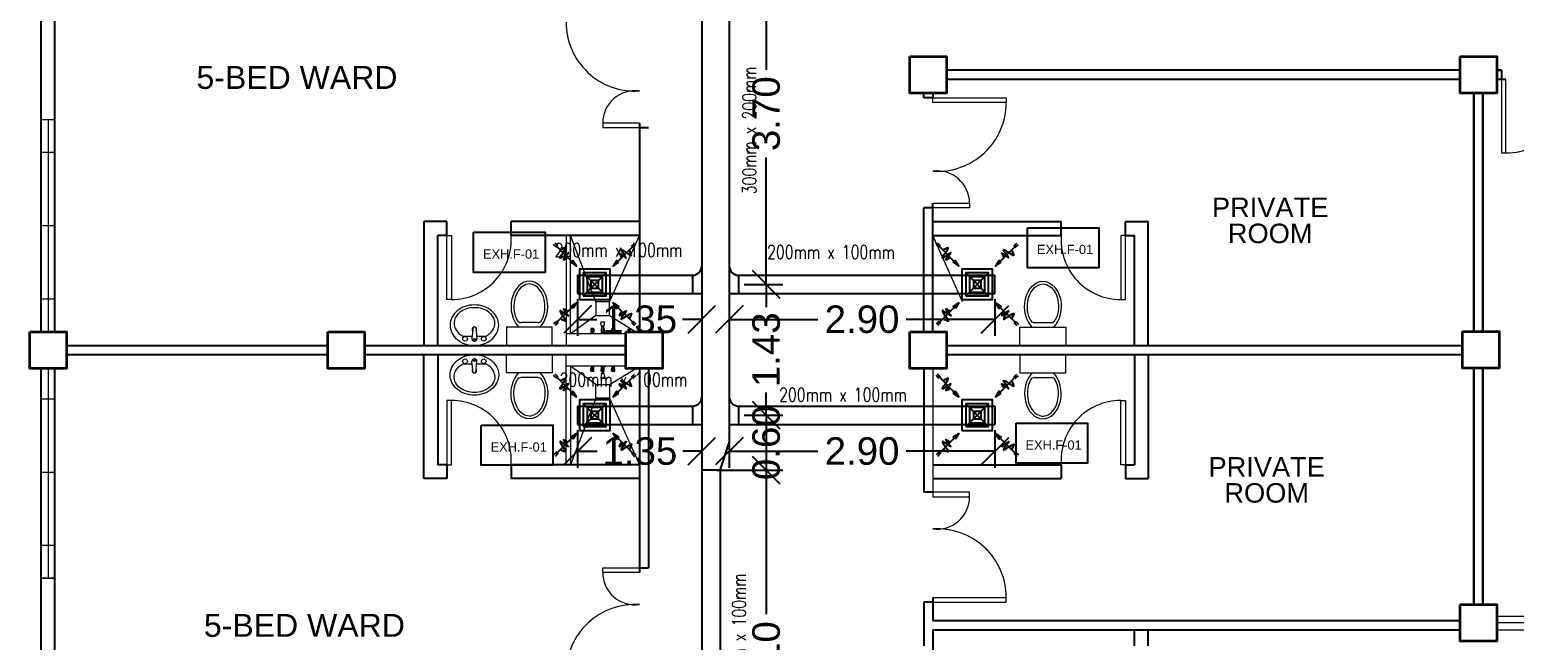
# Model space of a CAD drawing. Header units: millimetres. Extents: x 116 to 538, y 77 to 149.
# Drawn here: x 249.95 to 266.15, y 102.14 to 108.8 of the extents above; entities that cross this region are included whole.
import ezdxf

# ---------------------------------------------------------------- set-up
doc = ezdxf.new("R2010")
doc.units = ezdxf.units.MM
doc.header["$MEASUREMENT"] = 0
for name, color, linetype in [('AIR', 7, 'Continuous'), ('AIR-00', 8, 'Continuous'), ('AIR-03', 30, 'Continuous'), ('dimen', 7, 'Continuous'), ('ducting label', 7, 'Continuous'), ('exhaust', 7, 'Continuous'), ('label', 7, 'Continuous'), ('Legends', 7, 'Continuous')]:
    doc.layers.add(name, color=color, linetype=linetype)
doc.styles.add('Arch-Dim', font='simplex.shx', dxfattribs={"width": 0.75})
doc.styles.get("Standard").update_dxf_attribs({"font": 'arial.ttf'})
doc.styles.add('SWISSLT175', font='swissl.ttf', dxfattribs={"height": 0.175})
doc.dimstyles.new('Copy of dimension', dxfattribs={"dimtxt": 0.3, "dimasz": 0.3, "dimexe": 0.18, "dimexo": 0.0625, "dimgap": 0.09, "dimtad": 0, "dimzin": 0, "dimdsep": 46, "dimtxsty": 'Standard', "dimblk": 'OBLIQUE', "dimcen": 0.09, "dimclrd": 256, "dimclre": 256, "dimclrt": 256, "dimadec": 0, "dimazin": 0, "dimtfac": 1, "dimtofl": 0, "dimtmove": 0, "dimatfit": 3, "dimldrblk": 'OBLIQUE', "dimfxl": 1, "dimtolj": 1, "dimtzin": 0, "dimarcsym": 0})

# ---------------------------------------------------------------- blocks, each defined once
blk = doc.blocks.new('GRILL-C-IN')
at = {"layer": 'AIR-00', "color": 7, "ltscale": 3}
for p, q in [((-0.623, 0.601), (-0.674, 0.651)), ((-0.601, 0.623), (-0.651, 0.674)), ((-0.637, 0.637), (-0.3, 0.3)), ((0.637, 0.637), (0.3, 0.3)), ((0.601, 0.623), (0.651, 0.674)), ((0.623, 0.601), (0.674, 0.651)), ((-0.637, -0.637), (-0.3, -0.3)), ((0.637, -0.637), (0.3, -0.3)), ((-0.623, -0.601), (-0.674, -0.651)), ((-0.601, -0.623), (-0.651, -0.674)), ((0.601, -0.623), (0.651, -0.674)), ((0.623, -0.601), (0.674, -0.651))]:
    blk.add_line(p, q, dxfattribs=at)
at = {"layer": 'AIR-00', "color": 7}
for p, q in [((-0.188, 0.187), (0.187, -0.188)), ((0.187, 0.187), (-0.188, -0.188))]:
    blk.add_line(p, q, dxfattribs=at)
at = {"layer": 'AIR-00', "color": 7, "ltscale": 3}
for points in [[(-0.362, 0.393), (-0.393, 0.362), (-0.3, 0.3)], [(0.393, 0.362), (0.362, 0.393), (0.3, 0.3)], [(-0.362, -0.393), (-0.393, -0.362), (-0.3, -0.3)], [(0.393, -0.362), (0.362, -0.393), (0.3, -0.3)]]:
    blk.add_lwpolyline(points, close=True, dxfattribs=at)
at = {"layer": 'AIR-00', "color": 7}
for points in [[(-0.188, -0.188), (0.187, -0.188), (0.187, 0.187), (-0.188, 0.187)], [(-0.125, -0.125), (0.125, -0.125), (0.125, 0.125), (-0.125, 0.125)], [(-0.062, -0.062), (0.062, -0.062), (0.062, 0.062), (-0.062, 0.062)]]:
    blk.add_lwpolyline(points, close=True, dxfattribs=at)
at = {"layer": 'AIR-00', "color": 7, "ltscale": 3}
for points in [[(-0.441, 0.441), (-0.512, 0.404), (-0.432, 0.514), (-0.568, 0.43), (-0.477, 0.6), (-0.561, 0.561)], [(0.441, 0.441), (0.404, 0.512), (0.514, 0.432), (0.43, 0.568), (0.6, 0.477), (0.561, 0.561)], [(-0.441, -0.441), (-0.512, -0.404), (-0.432, -0.514), (-0.568, -0.43), (-0.477, -0.6), (-0.561, -0.561)], [(0.441, -0.441), (0.404, -0.512), (0.514, -0.432), (0.43, -0.568), (0.6, -0.477), (0.561, -0.561)]]:
    blk.add_spline(points, degree=3, dxfattribs=at)
for points in [[(-0.3, 0.3), (-0.362, 0.393), (-0.393, 0.362)], [(0.3, 0.3), (0.393, 0.362), (0.362, 0.393)], [(-0.3, -0.3), (-0.362, -0.393), (-0.393, -0.362)], [(0.3, -0.3), (0.393, -0.362), (0.362, -0.393)]]:
    blk.add_solid(points, dxfattribs=at)
at = {"layer": 'AIR-03', "color": 7}
blk.add_lwpolyline([(-0.25, -0.25), (0.25, -0.25), (0.25, 0.25), (-0.25, 0.25)], close=True, dxfattribs=at)
blk = doc.blocks.new('_Oblique')
at = {"color": 0, "linetype": 'ByBlock', "lineweight": -2}
blk.add_line((-0.5, -0.5), (0.5, 0.5), dxfattribs=at)
blk = doc.blocks.new('*D62')
at = {"layer": 'Defpoints', "color": 0, "transparency": 16777216}
for p in [(257.43, 109.747), (257.68, 106.026), (257.983, 106.026)]:
    blk.add_point(p, dxfattribs=at)
at = {"layer": 'dimen', "lineweight": -2, "transparency": 16777216}
for p, q in [((257.492, 109.747), (258.163, 109.747)), ((257.983, 109.747), (257.983, 108.366)), ((257.983, 106.026), (257.983, 107.408)), ((257.742, 106.026), (258.163, 106.026))]:
    blk.add_line(p, q, dxfattribs=at)
at = {"layer": 'dimen', "lineweight": -2, "transparency": 16777216, "xscale": 0.3, "yscale": 0.3, "zscale": 0.3}
for p, rotation in [((257.983, 109.747), 90), ((257.983, 106.026), 270)]:
    blk.add_blockref('_Oblique', p, dxfattribs=dict(at, rotation=rotation))
at = {"layer": 'dimen', "transparency": 16777216, "insert": (257.983, 107.887), "char_height": 0.3, "attachment_point": 5, "rotation": 90}
blk.add_mtext('\\A1;3.70', dxfattribs=at)
blk = doc.blocks.new('*D63')
at = {"layer": 'Defpoints', "color": 0, "transparency": 16777216}
for p in [(257.68, 106.026), (257.68, 104.6), (257.983, 104.6)]:
    blk.add_point(p, dxfattribs=at)
at = {"layer": 'dimen', "lineweight": -2, "transparency": 16777216}
for p, q in [((257.742, 106.026), (258.163, 106.026)), ((257.983, 106.026), (257.983, 105.779)), ((257.983, 104.6), (257.983, 104.848)), ((257.742, 104.6), (258.163, 104.6))]:
    blk.add_line(p, q, dxfattribs=at)
at = {"layer": 'dimen', "lineweight": -2, "transparency": 16777216, "xscale": 0.3, "yscale": 0.3, "zscale": 0.3}
for p, rotation in [((257.983, 106.026), 90), ((257.983, 104.6), 270)]:
    blk.add_blockref('_Oblique', p, dxfattribs=dict(at, rotation=rotation))
at = {"layer": 'dimen', "transparency": 16777216, "insert": (257.983, 105.313), "char_height": 0.3, "attachment_point": 5, "rotation": 90}
blk.add_mtext('\\A1;1.43', dxfattribs=at)
blk = doc.blocks.new('*D64')
at = {"layer": 'Defpoints', "color": 0, "transparency": 16777216}
for p in [(255.926, 105.926), (257.28, 105.926), (255.926, 105.644)]:
    blk.add_point(p, dxfattribs=at)
at = {"layer": 'dimen', "lineweight": -2, "transparency": 16777216}
for p, q in [((255.926, 105.864), (255.926, 105.464)), ((257.28, 105.864), (257.28, 105.464)), ((255.926, 105.644), (256.136, 105.644)), ((257.28, 105.644), (257.07, 105.644))]:
    blk.add_line(p, q, dxfattribs=at)
at = {"layer": 'dimen', "lineweight": -2, "transparency": 16777216, "xscale": 0.3, "yscale": 0.3, "zscale": 0.3, "rotation": 180}
blk.add_blockref('_Oblique', (255.926, 105.644), dxfattribs=at)
at = {"layer": 'dimen', "lineweight": -2, "transparency": 16777216, "xscale": 0.3, "yscale": 0.3, "zscale": 0.3}
blk.add_blockref('_Oblique', (257.28, 105.644), dxfattribs=at)
at = {"layer": 'dimen', "transparency": 16777216, "insert": (256.603, 105.644), "char_height": 0.3, "attachment_point": 5}
blk.add_mtext('\\A1;1.35', dxfattribs=at)
blk = doc.blocks.new('*D65')
at = {"layer": 'Defpoints', "color": 0, "transparency": 16777216}
for p in [(255.926, 104.5), (257.28, 104.5), (255.926, 104.207)]:
    blk.add_point(p, dxfattribs=at)
at = {"layer": 'dimen', "lineweight": -2, "transparency": 16777216}
for p, q in [((255.926, 104.437), (255.926, 104.027)), ((257.28, 104.437), (257.28, 104.027)), ((255.926, 104.207), (256.138, 104.207)), ((257.28, 104.207), (257.072, 104.207))]:
    blk.add_line(p, q, dxfattribs=at)
at = {"layer": 'dimen', "lineweight": -2, "transparency": 16777216, "xscale": 0.3, "yscale": 0.3, "zscale": 0.3, "rotation": 180}
blk.add_blockref('_Oblique', (255.926, 104.207), dxfattribs=at)
at = {"layer": 'dimen', "lineweight": -2, "transparency": 16777216, "xscale": 0.3, "yscale": 0.3, "zscale": 0.3}
blk.add_blockref('_Oblique', (257.28, 104.207), dxfattribs=at)
at = {"layer": 'dimen', "transparency": 16777216, "insert": (256.605, 104.207), "char_height": 0.3, "attachment_point": 5}
blk.add_mtext('\\A1;1.35', dxfattribs=at)
blk = doc.blocks.new('*D66')
at = {"layer": 'Defpoints', "color": 0, "transparency": 16777216}
for p in [(257.58, 105.926), (260.477, 105.926), (260.477, 105.644)]:
    blk.add_point(p, dxfattribs=at)
at = {"layer": 'dimen', "lineweight": -2, "transparency": 16777216}
for p, q in [((257.58, 105.864), (257.58, 105.464)), ((260.477, 105.864), (260.477, 105.464)), ((257.58, 105.644), (258.547, 105.644)), ((260.477, 105.644), (259.51, 105.644))]:
    blk.add_line(p, q, dxfattribs=at)
at = {"layer": 'dimen', "lineweight": -2, "transparency": 16777216, "xscale": 0.3, "yscale": 0.3, "zscale": 0.3, "rotation": 180}
blk.add_blockref('_Oblique', (257.58, 105.644), dxfattribs=at)
at = {"layer": 'dimen', "lineweight": -2, "transparency": 16777216, "xscale": 0.3, "yscale": 0.3, "zscale": 0.3}
blk.add_blockref('_Oblique', (260.477, 105.644), dxfattribs=at)
at = {"layer": 'dimen', "transparency": 16777216, "insert": (259.028, 105.644), "char_height": 0.3, "attachment_point": 5}
blk.add_mtext('\\A1;2.90', dxfattribs=at)
blk = doc.blocks.new('*D67')
at = {"layer": 'Defpoints', "color": 0, "transparency": 16777216}
for p in [(257.58, 104.5), (260.477, 104.5), (260.477, 104.207)]:
    blk.add_point(p, dxfattribs=at)
at = {"layer": 'dimen', "lineweight": -2, "transparency": 16777216}
for p, q in [((257.58, 104.437), (257.58, 104.027)), ((260.477, 104.437), (260.477, 104.027)), ((257.58, 104.207), (258.547, 104.207)), ((260.477, 104.207), (259.51, 104.207))]:
    blk.add_line(p, q, dxfattribs=at)
at = {"layer": 'dimen', "lineweight": -2, "transparency": 16777216, "xscale": 0.3, "yscale": 0.3, "zscale": 0.3, "rotation": 180}
blk.add_blockref('_Oblique', (257.58, 104.207), dxfattribs=at)
at = {"layer": 'dimen', "lineweight": -2, "transparency": 16777216, "xscale": 0.3, "yscale": 0.3, "zscale": 0.3}
blk.add_blockref('_Oblique', (260.477, 104.207), dxfattribs=at)
at = {"layer": 'dimen', "transparency": 16777216, "insert": (259.028, 104.207), "char_height": 0.3, "attachment_point": 5}
blk.add_mtext('\\A1;2.90', dxfattribs=at)
blk = doc.blocks.new('*D68')
at = {"layer": 'Defpoints', "color": 0, "transparency": 16777216}
for p in [(257.68, 104.6), (257.38, 104), (257.983, 104)]:
    blk.add_point(p, dxfattribs=at)
at = {"layer": 'dimen', "lineweight": -2, "transparency": 16777216}
for p, q in [((257.742, 104.6), (258.163, 104.6)), ((257.983, 104.6), (257.983, 104)), ((257.442, 104), (258.163, 104))]:
    blk.add_line(p, q, dxfattribs=at)
at = {"layer": 'dimen', "lineweight": -2, "transparency": 16777216, "xscale": 0.3, "yscale": 0.3, "zscale": 0.3}
for p, rotation in [((257.983, 104.6), 90), ((257.983, 104), 270)]:
    blk.add_blockref('_Oblique', p, dxfattribs=dict(at, rotation=rotation))
at = {"layer": 'dimen', "transparency": 16777216, "insert": (257.983, 104.3), "char_height": 0.3, "attachment_point": 5, "rotation": 90}
blk.add_mtext('\\A1;0.60', dxfattribs=at)
blk = doc.blocks.new('*D69')
at = {"layer": 'Defpoints', "color": 0, "transparency": 16777216}
for p in [(257.38, 104), (257.38, 99.893), (257.983, 99.893)]:
    blk.add_point(p, dxfattribs=at)
at = {"layer": 'dimen', "lineweight": -2, "transparency": 16777216}
for p, q in [((257.442, 104), (258.163, 104)), ((257.983, 104), (257.983, 102.432)), ((257.983, 99.893), (257.983, 101.461)), ((257.442, 99.893), (258.163, 99.893))]:
    blk.add_line(p, q, dxfattribs=at)
at = {"layer": 'dimen', "lineweight": -2, "transparency": 16777216, "xscale": 0.3, "yscale": 0.3, "zscale": 0.3}
for p, rotation in [((257.983, 104), 90), ((257.983, 99.893), 270)]:
    blk.add_blockref('_Oblique', p, dxfattribs=dict(at, rotation=rotation))
at = {"layer": 'dimen', "transparency": 16777216, "insert": (257.983, 101.946), "char_height": 0.3, "attachment_point": 5, "rotation": 90}
blk.add_mtext('\\A1;4.10', dxfattribs=at)

msp = doc.modelspace()

# ---------------------------------------------------------------- linework, layer by layer
at = {"color": 8, "lineweight": 25}
for p, q in [((250.075, 105.51), (250.075, 111.11)), ((250.225, 105.51), (250.225, 111.11)), ((265.55, 108.36), (259.95, 108.36)), ((265.55, 108.26), (259.95, 108.26)), ((266, 108.36), (265.95, 108.36)), ((265.95, 108.36), (266, 108.36)), ((266.05, 108.26), (265.95, 108.26)), ((266, 108.36), (266, 108.26)), ((259.7, 108.06), (259.7, 108.11)), ((259.8, 108.11), (259.8, 108.06)), ((265.7, 105.512), (265.7, 108.11)), ((265.7, 108.11), (265.7, 105.512)), ((265.8, 105.512), (265.8, 108.11)), ((265.8, 108.11), (265.8, 105.512)), ((259.8, 108.06), (259.7, 108.06)), ((256.6, 107.785), (256.6, 105.51)), ((256.6, 107.735), (256.7, 107.735)), ((259.7, 105.51), (259.7, 106.86)), ((259.8, 106.86), (259.7, 106.86)), ((259.7, 105.51), (259.7, 106.86)), ((259.8, 105.51), (259.8, 106.91)), ((254.25, 106.71), (254.25, 105.36)), ((255.2, 106.56), (255.2, 106.71)), ((250.35, 105.36), (253.2, 105.36)), ((253.6, 105.36), (256.45, 105.36)), ((259.95, 105.36), (265.575, 105.36)), ((250.35, 105.26), (253.2, 105.26)), ((253.6, 105.26), (256.45, 105.26)), ((254.25, 103.91), (254.25, 105.26)), ((259.95, 105.26), (265.575, 105.26)), ((250.075, 99.51), (250.075, 105.11)), ((250.225, 99.51), (250.225, 105.11)), ((256.6, 105.11), (256.6, 102.885)), ((256.7, 105.11), (256.7, 102.935)), ((259.7, 105.11), (259.7, 103.76)), ((265.7, 102.535), (265.7, 105.112)), ((265.7, 105.112), (265.7, 102.535)), ((265.8, 102.535), (265.8, 105.112)), ((265.8, 105.112), (265.8, 102.535)), ((259.8, 103.76), (259.7, 103.76)), ((256.6, 102.935), (256.7, 102.935)), ((259.7, 102.56), (259.7, 102.31)), ((259.8, 102.56), (259.7, 102.56)), ((259.8, 102.61), (259.8, 102.36)), ((259.7, 102.31), (259.7, 102.085)), ((259.8, 102.36), (265.55, 102.36)), ((259.8, 102.26), (259.8, 102.035)), ((259.8, 102.26), (265.55, 102.26))]:
    msp.add_line(p, q, dxfattribs=at)
at = {"color": 8, "lineweight": 9}
for p, q in [((250.075, 107.823), (250.225, 107.823)), ((250.075, 105.51), (250.075, 107.823)), ((250.15, 107.823), (250.15, 105.51)), ((250.075, 106.666), (250.075, 107.466)), ((250.075, 107.466), (250.225, 107.466)), ((250.225, 107.466), (250.225, 105.866)), ((250.075, 106.666), (250.225, 106.666)), ((250.225, 105.866), (250.075, 105.866)), ((250.075, 105.51), (250.225, 105.51)), ((254.786, 105.558), (254.773, 105.436)), ((254.815, 105.558), (254.828, 105.436)), ((255.15, 105.56), (255.15, 105.36)), ((255.65, 105.56), (255.15, 105.56)), ((255.491, 105.61), (255.31, 105.61)), ((255.65, 105.36), (255.65, 105.56)), ((256.45, 105.485), (255.8, 105.485)), ((256.074, 105.542), (256.07, 105.54)), ((256.07, 105.54), (256.07, 105.518)), ((256.103, 105.54), (256.07, 105.54)), ((256.07, 105.518), (256.072, 105.514)), ((256.07, 105.486), (256.073, 105.493)), ((256.07, 105.486), (256.07, 105.485)), ((256.104, 105.486), (256.07, 105.486)), ((256.104, 105.485), (256.07, 105.485)), ((256.073, 105.513), (256.073, 105.507)), ((256.101, 105.507), (256.073, 105.507)), ((256.073, 105.507), (256.073, 105.504)), ((256.1, 105.504), (256.073, 105.504)), ((256.1, 105.493), (256.073, 105.493)), ((256.074, 105.544), (256.074, 105.542)), ((256.1, 105.544), (256.074, 105.544)), ((256.1, 105.542), (256.074, 105.542)), ((256.074, 105.532), (256.074, 105.519)), ((256.074, 105.518), (256.081, 105.518)), ((256.075, 105.493), (256.075, 105.504)), ((256.081, 105.532), (256.081, 105.52)), ((256.093, 105.532), (256.093, 105.52)), ((256.1, 105.518), (256.093, 105.518)), ((256.098, 105.493), (256.098, 105.504)), ((256.1, 105.544), (256.1, 105.542)), ((256.1, 105.542), (256.103, 105.54)), ((256.1, 105.532), (256.1, 105.519)), ((256.101, 105.507), (256.1, 105.504)), ((256.104, 105.486), (256.1, 105.493)), ((256.103, 105.518), (256.101, 105.514)), ((256.101, 105.513), (256.101, 105.507)), ((256.103, 105.54), (256.103, 105.518)), ((256.104, 105.486), (256.104, 105.485)), ((256.171, 105.485), (256.183, 105.491)), ((256.229, 105.485), (256.171, 105.485)), ((256.188, 105.571), (256.18, 105.612)), ((256.181, 105.617), (256.22, 105.617)), ((256.183, 105.501), (256.218, 105.501)), ((256.183, 105.491), (256.183, 105.501)), ((256.183, 105.491), (256.218, 105.491)), ((256.218, 105.491), (256.183, 105.491)), ((256.187, 105.542), (256.184, 105.54)), ((256.193, 105.54), (256.184, 105.54)), ((256.184, 105.54), (256.184, 105.518)), ((256.184, 105.518), (256.186, 105.514)), ((256.186, 105.513), (256.186, 105.507)), ((256.193, 105.507), (256.186, 105.507)), ((256.186, 105.507), (256.187, 105.504)), ((256.193, 105.544), (256.187, 105.544)), ((256.187, 105.544), (256.187, 105.542)), ((256.193, 105.542), (256.187, 105.542)), ((256.187, 105.532), (256.187, 105.519)), ((256.187, 105.518), (256.193, 105.518)), ((256.193, 105.504), (256.187, 105.504)), ((256.213, 105.571), (256.188, 105.571)), ((256.188, 105.571), (256.188, 105.563)), ((256.213, 105.571), (256.188, 105.571)), ((256.188, 105.563), (256.213, 105.563)), ((256.189, 105.501), (256.189, 105.504)), ((256.193, 105.501), (256.193, 105.563)), ((256.208, 105.501), (256.193, 105.501)), ((256.208, 105.563), (256.208, 105.501)), ((256.213, 105.544), (256.208, 105.544)), ((256.213, 105.542), (256.208, 105.542)), ((256.217, 105.54), (256.208, 105.54)), ((256.214, 105.518), (256.208, 105.518)), ((256.214, 105.507), (256.208, 105.507)), ((256.214, 105.504), (256.208, 105.504)), ((256.212, 105.501), (256.212, 105.504)), ((256.213, 105.571), (256.221, 105.612)), ((256.213, 105.563), (256.213, 105.571)), ((256.213, 105.544), (256.213, 105.542)), ((256.213, 105.542), (256.217, 105.54)), ((256.213, 105.532), (256.213, 105.519)), ((256.214, 105.513), (256.214, 105.507)), ((256.214, 105.507), (256.214, 105.504)), ((256.217, 105.518), (256.215, 105.514)), ((256.217, 105.54), (256.217, 105.518)), ((256.218, 105.501), (256.218, 105.491)), ((256.218, 105.491), (256.229, 105.485)), ((256.301, 105.542), (256.297, 105.54)), ((256.331, 105.54), (256.297, 105.54)), ((256.297, 105.54), (256.297, 105.518)), ((256.297, 105.518), (256.3, 105.514)), ((256.297, 105.486), (256.3, 105.493)), ((256.331, 105.486), (256.297, 105.486)), ((256.297, 105.486), (256.297, 105.485)), ((256.331, 105.485), (256.297, 105.485)), ((256.3, 105.513), (256.3, 105.507)), ((256.3, 105.507), (256.301, 105.504)), ((256.328, 105.507), (256.3, 105.507)), ((256.328, 105.493), (256.3, 105.493)), ((256.327, 105.544), (256.301, 105.544)), ((256.301, 105.544), (256.301, 105.542)), ((256.327, 105.542), (256.301, 105.542)), ((256.301, 105.532), (256.301, 105.519)), ((256.301, 105.518), (256.308, 105.518)), ((256.327, 105.504), (256.301, 105.504)), ((256.303, 105.493), (256.303, 105.504)), ((256.308, 105.532), (256.308, 105.52)), ((256.32, 105.532), (256.32, 105.52)), ((256.327, 105.518), (256.32, 105.518)), ((256.325, 105.493), (256.325, 105.504)), ((256.327, 105.544), (256.327, 105.542)), ((256.327, 105.542), (256.331, 105.54)), ((256.327, 105.532), (256.327, 105.519)), ((256.328, 105.507), (256.327, 105.504)), ((256.331, 105.518), (256.328, 105.514)), ((256.328, 105.513), (256.328, 105.507)), ((256.331, 105.486), (256.328, 105.493)), ((256.331, 105.54), (256.331, 105.518)), ((256.331, 105.486), (256.331, 105.485)), ((259.7, 105.56), (259.7, 105.51)), ((259.8, 105.61), (259.8, 105.51)), ((260.331, 105.486), (260.331, 105.485)), ((260.75, 105.36), (260.75, 105.56)), ((260.75, 105.56), (261.25, 105.56)), ((260.91, 105.61), (261.091, 105.61)), ((261.25, 105.56), (261.25, 105.36)), ((254.825, 105.462), (254.927, 105.462)), ((255.15, 105.36), (255.65, 105.36)), ((261.25, 105.36), (260.75, 105.36)), ((254.786, 105.062), (254.773, 105.184)), ((254.815, 105.062), (254.828, 105.184)), ((254.825, 105.158), (254.927, 105.158)), ((255.15, 105.06), (255.15, 105.26)), ((255.15, 105.26), (255.65, 105.26)), ((255.65, 105.26), (255.65, 105.06)), ((260.75, 105.26), (260.75, 105.06)), ((261.25, 105.26), (260.75, 105.26)), ((261.25, 105.06), (261.25, 105.26)), ((250.075, 102.823), (250.075, 105.11)), ((250.15, 105.11), (250.15, 102.823)), ((255.65, 105.06), (255.15, 105.06)), ((255.491, 105.01), (255.31, 105.01)), ((256.45, 105.135), (255.8, 105.135)), ((256.07, 105.134), (256.07, 105.135)), ((256.104, 105.135), (256.07, 105.135)), ((256.07, 105.134), (256.073, 105.128)), ((256.104, 105.134), (256.07, 105.134)), ((256.07, 105.102), (256.072, 105.106)), ((256.07, 105.08), (256.07, 105.102)), ((256.074, 105.078), (256.07, 105.08)), ((256.103, 105.08), (256.07, 105.08)), ((256.1, 105.128), (256.073, 105.128)), ((256.1, 105.116), (256.073, 105.116)), ((256.073, 105.114), (256.073, 105.116)), ((256.073, 105.108), (256.073, 105.114)), ((256.101, 105.114), (256.073, 105.114)), ((256.074, 105.102), (256.081, 105.102)), ((256.074, 105.089), (256.074, 105.101)), ((256.074, 105.076), (256.074, 105.078)), ((256.1, 105.078), (256.074, 105.078)), ((256.1, 105.076), (256.074, 105.076)), ((256.075, 105.128), (256.075, 105.116)), ((256.081, 105.089), (256.081, 105.101)), ((256.1, 105.102), (256.093, 105.102)), ((256.093, 105.089), (256.093, 105.101)), ((256.098, 105.128), (256.098, 105.116)), ((256.104, 105.134), (256.1, 105.128)), ((256.101, 105.114), (256.1, 105.116)), ((256.1, 105.089), (256.1, 105.101)), ((256.1, 105.078), (256.103, 105.08)), ((256.1, 105.076), (256.1, 105.078)), ((256.101, 105.108), (256.101, 105.114)), ((256.103, 105.102), (256.101, 105.106)), ((256.103, 105.08), (256.103, 105.102)), ((256.104, 105.134), (256.104, 105.135)), ((256.171, 105.135), (256.183, 105.129)), ((256.229, 105.135), (256.171, 105.135)), ((256.188, 105.05), (256.18, 105.008)), ((256.181, 105.003), (256.22, 105.003)), ((256.183, 105.129), (256.218, 105.129)), ((256.218, 105.129), (256.183, 105.129)), ((256.183, 105.129), (256.183, 105.12)), ((256.183, 105.12), (256.218, 105.12)), ((256.184, 105.102), (256.186, 105.106)), ((256.184, 105.08), (256.184, 105.102)), ((256.193, 105.08), (256.184, 105.08)), ((256.187, 105.078), (256.184, 105.08)), ((256.186, 105.114), (256.187, 105.116)), ((256.193, 105.114), (256.186, 105.114)), ((256.186, 105.108), (256.186, 105.114)), ((256.193, 105.116), (256.187, 105.116)), ((256.187, 105.102), (256.193, 105.102)), ((256.187, 105.089), (256.187, 105.101)), ((256.193, 105.078), (256.187, 105.078)), ((256.187, 105.076), (256.187, 105.078)), ((256.193, 105.076), (256.187, 105.076)), ((256.188, 105.05), (256.188, 105.057)), ((256.188, 105.057), (256.213, 105.057)), ((256.213, 105.05), (256.188, 105.05)), ((256.213, 105.05), (256.188, 105.05)), ((256.189, 105.12), (256.189, 105.116)), ((256.193, 105.12), (256.193, 105.057)), ((256.208, 105.12), (256.193, 105.12)), ((256.208, 105.057), (256.208, 105.12)), ((256.214, 105.116), (256.208, 105.116)), ((256.214, 105.114), (256.208, 105.114)), ((256.214, 105.102), (256.208, 105.102)), ((256.217, 105.08), (256.208, 105.08)), ((256.213, 105.078), (256.208, 105.078)), ((256.213, 105.076), (256.208, 105.076)), ((256.212, 105.12), (256.212, 105.116)), ((256.213, 105.089), (256.213, 105.101)), ((256.213, 105.078), (256.217, 105.08)), ((256.213, 105.076), (256.213, 105.078)), ((256.213, 105.057), (256.213, 105.05)), ((256.213, 105.05), (256.221, 105.008)), ((256.214, 105.114), (256.214, 105.116)), ((256.214, 105.108), (256.214, 105.114)), ((256.217, 105.102), (256.215, 105.106)), ((256.217, 105.08), (256.217, 105.102)), ((256.218, 105.129), (256.229, 105.135)), ((256.218, 105.12), (256.218, 105.129)), ((256.331, 105.135), (256.297, 105.135)), ((256.297, 105.134), (256.297, 105.135)), ((256.331, 105.134), (256.297, 105.134)), ((256.297, 105.134), (256.3, 105.128)), ((256.297, 105.102), (256.3, 105.106)), ((256.297, 105.08), (256.297, 105.102)), ((256.331, 105.08), (256.297, 105.08)), ((256.301, 105.078), (256.297, 105.08)), ((256.328, 105.128), (256.3, 105.128)), ((256.3, 105.114), (256.301, 105.116)), ((256.328, 105.114), (256.3, 105.114)), ((256.3, 105.108), (256.3, 105.114)), ((256.327, 105.116), (256.301, 105.116)), ((256.301, 105.102), (256.308, 105.102)), ((256.301, 105.089), (256.301, 105.101)), ((256.327, 105.078), (256.301, 105.078)), ((256.301, 105.076), (256.301, 105.078)), ((256.327, 105.076), (256.301, 105.076)), ((256.303, 105.128), (256.303, 105.116)), ((256.308, 105.089), (256.308, 105.101)), ((256.327, 105.102), (256.32, 105.102)), ((256.32, 105.089), (256.32, 105.101)), ((256.325, 105.128), (256.325, 105.116)), ((256.328, 105.114), (256.327, 105.116)), ((256.327, 105.089), (256.327, 105.101)), ((256.327, 105.078), (256.331, 105.08)), ((256.327, 105.076), (256.327, 105.078)), ((256.331, 105.134), (256.328, 105.128)), ((256.328, 105.108), (256.328, 105.114)), ((256.331, 105.102), (256.328, 105.106)), ((256.331, 105.134), (256.331, 105.135)), ((256.331, 105.08), (256.331, 105.102)), ((260.75, 105.06), (261.25, 105.06)), ((260.91, 105.01), (261.091, 105.01)), ((250.075, 103.979), (250.075, 104.779)), ((250.075, 104.779), (250.225, 104.779)), ((250.225, 104.779), (250.225, 103.179)), ((250.075, 103.979), (250.225, 103.979)), ((250.225, 103.179), (250.075, 103.179)), ((250.075, 102.823), (250.225, 102.823)), ((265.95, 102.41), (268.7, 102.41)), ((265.95, 102.41), (265.95, 102.26)), ((267.35, 102.335), (265.95, 102.335)), ((265.95, 102.26), (268.8, 102.26))]:
    msp.add_line(p, q, dxfattribs=at)
at = {"color": 8, "lineweight": 25, "ltscale": 0.3}
for p, q in [((254.5, 106.71), (254.25, 106.71)), ((254.5, 106.56), (254.5, 106.71)), ((256.6, 106.71), (255.2, 106.71)), ((259.8, 106.71), (261.2, 106.71)), ((261.2, 106.56), (261.2, 106.71)), ((261.9, 106.71), (262.15, 106.71)), ((261.9, 106.56), (261.9, 106.71)), ((262.15, 105.36), (262.15, 106.71)), ((254.5, 106.56), (254.4, 106.56)), ((254.4, 105.36), (254.4, 106.56)), ((256.6, 106.56), (255.2, 106.56)), ((259.8, 106.56), (261.2, 106.56)), ((261.9, 106.56), (262, 106.56)), ((262, 105.36), (262, 106.56)), ((254.4, 105.26), (254.4, 104.06)), ((262, 105.26), (262, 104.06)), ((262.15, 105.26), (262.15, 103.91)), ((254.5, 104.06), (254.4, 104.06)), ((254.5, 104.06), (254.5, 103.91)), ((256.6, 104.06), (255.2, 104.06)), ((255.2, 104.06), (255.2, 103.91)), ((259.8, 104.06), (261.2, 104.06)), ((261.2, 104.06), (261.2, 103.91)), ((261.9, 104.06), (262, 104.06)), ((261.9, 104.06), (261.9, 103.91)), ((254.5, 103.91), (254.25, 103.91)), ((256.6, 103.91), (255.2, 103.91)), ((259.8, 103.91), (261.2, 103.91)), ((261.9, 103.91), (262.15, 103.91))]:
    msp.add_line(p, q, dxfattribs=at)
at = {"color": 8, "lineweight": 9, "ltscale": 0.3}
for p, q in [((256.125, 105.835), (255.85, 106.56)), ((256.275, 105.835), (256.6, 106.56)), ((260.125, 105.835), (259.8, 106.56)), ((256.125, 105.685), (255.85, 105.485)), ((256.275, 105.685), (256.56, 105.51)), ((256.125, 104.935), (255.85, 105.135)), ((256.275, 104.935), (256.56, 105.11)), ((256.125, 104.785), (255.85, 104.06)), ((256.275, 104.785), (256.6, 104.06))]:
    msp.add_line(p, q, dxfattribs=at)
at = {"color": 8, "lineweight": 13}
msp.add_line((259.8, 105.11), (259.8, 103.71), dxfattribs=at)
at = {"color": 8, "linetype": 'Continuous', "lineweight": 25}
for p, q in [((262, 102.085), (262, 102.26)), ((262.15, 102.085), (262.15, 102.26))]:
    msp.add_line(p, q, dxfattribs=at)
at = {"color": 8, "lineweight": 35}
for points in [[(259.55, 108.51), (259.95, 108.51), (259.95, 108.11), (259.55, 108.11)], [(265.55, 108.51), (265.95, 108.51), (265.95, 108.11), (265.55, 108.11)], [(249.95, 105.51), (250.35, 105.51), (250.35, 105.11), (249.95, 105.11)], [(253.2, 105.51), (253.6, 105.51), (253.6, 105.11), (253.2, 105.11)], [(256.45, 105.51), (256.85, 105.51), (256.85, 105.11), (256.45, 105.11)], [(259.55, 105.51), (259.95, 105.51), (259.95, 105.11), (259.55, 105.11)], [(265.575, 105.512), (265.975, 105.512), (265.975, 105.112), (265.575, 105.112)], [(265.55, 102.535), (265.95, 102.535), (265.95, 102.135), (265.55, 102.135)]]:
    msp.add_lwpolyline(points, close=True, dxfattribs=at)
at = {"color": 8, "lineweight": 13, "ltscale": 0.03}
for points in [[(266.05, 108.26), (266, 108.26), (266, 107.46), (266.05, 107.46)], [(259.8, 108.01), (259.8, 108.06), (260.6, 108.06), (260.6, 108.01)], [(256.6, 107.735), (256.6, 107.785), (256.2, 107.785), (256.2, 107.735)], [(259.8, 106.86), (259.8, 106.91), (260.2, 106.91), (260.2, 106.86)], [(254.5, 106.56), (254.55, 106.56), (254.55, 105.86), (254.5, 105.86)], [(261.9, 106.56), (261.85, 106.56), (261.85, 105.86), (261.9, 105.86)], [(254.5, 104.06), (254.55, 104.06), (254.55, 104.76), (254.5, 104.76)], [(261.9, 104.06), (261.85, 104.06), (261.85, 104.76), (261.9, 104.76)], [(259.8, 103.76), (259.8, 103.71), (260.2, 103.71), (260.2, 103.76)], [(256.6, 102.935), (256.6, 102.885), (256.2, 102.885), (256.2, 102.935)], [(259.8, 102.61), (259.8, 102.56), (260.6, 102.56), (260.6, 102.61)]]:
    msp.add_lwpolyline(points, close=True, dxfattribs=at)
at = {"color": 8, "lineweight": 9}
for points in [[(250.075, 107.823), (250.225, 107.823), (250.225, 105.51), (250.075, 105.51)], [(250.075, 105.11), (250.225, 105.11), (250.225, 102.823), (250.075, 102.823)]]:
    msp.add_lwpolyline(points, close=True, dxfattribs=at)
at = {"color": 8, "lineweight": 9, "ltscale": 0.3}
for points in [[(255.85, 105.485), (255.85, 106.56), (255.8, 106.56), (255.8, 105.36), (255.8, 105.36)], [(255.85, 105.135), (255.85, 104.06), (255.8, 104.06), (255.8, 105.26), (255.8, 105.26)]]:
    msp.add_lwpolyline(points, dxfattribs=at)
at = {"color": 8, "lineweight": 9}
for points in [[(255.065, 105.581, 0.11576), (255.046, 105.664, 0.104047), (254.988, 105.737, 0.090875), (254.904, 105.785, 0.083344), (254.8, 105.802, 0.083344), (254.697, 105.785, 0.090875), (254.613, 105.737, 0.104047), (254.555, 105.664, 0.11576), (254.535, 105.581, 0.11576), (254.555, 105.499, 0.104047), (254.613, 105.425, 0.090875), (254.697, 105.377, 0.083344), (254.8, 105.36, 0.083344), (254.904, 105.377, 0.090875), (254.988, 105.425, 0.104047), (255.046, 105.499, 0.11576)], [(255.065, 105.039, -0.11576), (255.046, 104.957, -0.104047), (254.988, 104.883, -0.090875), (254.904, 104.835, -0.083344), (254.8, 104.818, -0.083344), (254.697, 104.835, -0.090875), (254.613, 104.883, -0.104047), (254.555, 104.957, -0.11576), (254.535, 105.039, -0.11576), (254.555, 105.122, -0.104047), (254.613, 105.195, -0.090875), (254.697, 105.243, -0.083344), (254.8, 105.26, -0.083344), (254.904, 105.243, -0.090875), (254.988, 105.195, -0.104047), (255.046, 105.122, -0.11576)]]:
    msp.add_lwpolyline(points, format="xyb", close=True, dxfattribs=at)
at = {"color": 8, "lineweight": 9, "ltscale": 0.03}
for points in [[(256.125, 105.685), (256.275, 105.685), (256.275, 105.835), (256.125, 105.835)], [(256.125, 104.935), (256.275, 104.935), (256.275, 104.785), (256.125, 104.785)]]:
    msp.add_lwpolyline(points, close=True, dxfattribs=at)
at = {"color": 8, "lineweight": 9}
for points in [[(255.023, 105.602, 0.124838), (255.007, 105.665, 0.105788), (254.958, 105.722, 0.086697), (254.888, 105.759, 0.076776), (254.8, 105.772, 0.076776), (254.713, 105.759, 0.086697), (254.643, 105.722, 0.105788), (254.594, 105.665, 0.124838), (254.578, 105.602, 0.124838), (254.594, 105.54, 0.105788), (254.643, 105.482, 0.040067), (254.674, 105.462), (254.776, 105.462, 0.040067)], [(255.023, 105.018, -0.124838), (255.007, 104.956, -0.105788), (254.958, 104.898, -0.086697), (254.888, 104.862, -0.076776), (254.8, 104.848, -0.076776), (254.713, 104.862, -0.086697), (254.643, 104.898, -0.105788), (254.594, 104.956, -0.124838), (254.578, 105.018, -0.124838), (254.594, 105.081, -0.105788), (254.643, 105.138, -0.040067), (254.674, 105.158), (254.776, 105.158, -0.040067)]]:
    msp.add_lwpolyline(points, format="xyb", dxfattribs=at)
for centre, radius in [((254.699, 105.433), 0.0255), ((254.8, 105.427), 0.0095), ((254.902, 105.433), 0.0255), ((254.699, 105.187), 0.0255), ((254.8, 105.194), 0.0095), ((254.902, 105.187), 0.0255)]:
    msp.add_circle(centre, radius, dxfattribs=at)
at = {"color": 8, "lineweight": 13, "ltscale": 0.03}
for centre, radius, start, end in [((256.552, 108.885), 0.752, 180, 273.6952), ((266.05, 108.212), 0.752, 270, 3.6952), ((256.553, 107.785), 0.353, 82.3719, 180), ((259.849, 108.01), 0.752, 266.3048, 0), ((259.847, 106.91), 0.353, 0, 97.6281), ((254.55, 106.512), 0.652, 270, 4.2422), ((261.85, 106.512), 0.652, 175.7578, 270), ((254.55, 104.108), 0.652, 355.7578, 90), ((261.85, 104.108), 0.652, 90, 184.2422), ((259.847, 103.71), 0.353, 262.3719, 0), ((259.849, 102.61), 0.752, 0, 93.6952), ((256.553, 102.885), 0.353, 180, 277.6281), ((256.552, 101.785), 0.752, 86.3048, 180)]:
    msp.add_arc(centre, radius, start, end, dxfattribs=at)
at = {"color": 8, "lineweight": 9}
for centre, radius, start, end in [((255.31, 105.66), 0.05, 208.0084, 270), ((255.491, 105.66), 0.05, 270, 331.8499), ((260.91, 105.66), 0.05, 208.1501, 270), ((261.091, 105.66), 0.05, 270, 331.9916), ((254.8, 105.535), 0.025, 126.3068, 221.2022), ((254.8, 105.464), 0.0948, 81.2026, 98.7974), ((254.8, 105.535), 0.025, 71.3793, 108.6207), ((254.8, 105.535), 0.025, 318.7978, 53.6932), ((254.819, 105.663), 0.228, 298.2037, 307.3815), ((254.848, 105.626), 0.181, 307.3815, 331.5364), ((254.892, 105.602), 0.131, 331.5364, 0), ((254.8, 105.433), 0.028, 173.7545, 6.2455), ((254.8, 105.187), 0.028, 353.7545, 186.2455), ((254.819, 104.957), 0.228, 52.6185, 61.7963), ((254.8, 105.085), 0.025, 138.7978, 233.6932), ((254.8, 105.156), 0.0948, 261.2026, 278.7974), ((254.8, 105.085), 0.025, 251.3793, 288.6207), ((254.8, 105.085), 0.025, 306.3068, 41.2022), ((254.848, 104.994), 0.181, 28.4636, 52.6185), ((254.892, 105.018), 0.131, 0, 28.4636), ((255.31, 104.96), 0.05, 90, 151.9916), ((255.491, 104.96), 0.05, 28.1501, 90), ((260.91, 104.96), 0.05, 90, 151.8499), ((261.091, 104.96), 0.05, 28.0084, 90)]:
    msp.add_arc(centre, radius, start, end, dxfattribs=at)
for centre, major_axis, ratio, start_param, end_param in [((255.4, 105.785), (0, -0.275), 0.727273, 0.612555, 5.670631), ((256.061, 105.531), (0.00896, 0.00896), 1, 5.560378, 6.271464), ((256.058, 105.526), (-0.0118, 0.0118), 1, 3.273911, 3.406137), ((256.069, 105.513), (0.00268, 0.00268), 1, 5.497675, 5.991616), ((256.07, 105.519), (0.00268, 0.00268), 1, 4.870036, 5.497675), ((256.091, 105.531), (0.00738, 0.00738), 1, 1.497691, 2.282489), ((256.084, 105.52), (-0.00268, 0.00268), 1, 0.785286, 1.412925), ((256.092, 105.525), (0.00887, 0.00887), 1, 2.983721, 3.344735), ((256.087, 105.536), (-0.00268, 0.00268), 1, -1.497915, -0.073106), ((256.087, 105.517), (-0.00268, 0.00268), 1, 1.773938, 2.938226), ((256.082, 105.531), (-0.00738, 0.00738), 1, 4.000472, 4.78527), ((256.082, 105.525), (0.00887, 0.00887), 1, 4.509022, 4.870036), ((256.089, 105.52), (-0.00268, 0.00268), 1, 3.299239, 3.926878), ((256.112, 105.531), (-0.00896, 0.00896), 1, 0.011497, 0.722582), ((256.104, 105.519), (0.00268, 0.00268), 1, 2.356082, 2.983721), ((256.115, 105.526), (-0.0118, 0.0118), 1, 1.306028, 1.438253), ((256.105, 105.513), (0.00268, 0.00268), 1, 1.862141, 2.356082), ((256.183, 105.614), (0.00268, 0.00268), 1, 1.354119, 2.724181), ((256.175, 105.531), (-0.00896, 0.00896), 1, 3.989582, 4.700667), ((256.172, 105.526), (0.0118, 0.0118), 1, 4.844707, 4.976933), ((256.183, 105.513), (-0.00268, 0.00268), 1, 3.926878, 4.42082), ((256.183, 105.519), (-0.00268, 0.00268), 1, 3.299239, 3.926878), ((256.226, 105.531), (-0.00896, 0.00896), 1, 0.011497, 0.722582), ((256.217, 105.519), (-0.00268, 0.00268), 1, 0.785286, 1.412925), ((256.229, 105.526), (0.0118, 0.0118), 1, 2.876824, 3.009049), ((256.218, 105.513), (-0.00268, 0.00268), 1, 0.291344, 0.785286), ((256.288, 105.531), (0.00896, 0.00896), 1, 5.560378, 6.271464), ((256.286, 105.526), (-0.0118, 0.0118), 1, 3.273911, 3.406137), ((256.297, 105.519), (0.00268, 0.00268), 1, 4.870036, 5.497675), ((256.296, 105.513), (0.00268, 0.00268), 1, 5.497675, 5.991616), ((256.318, 105.531), (0.00738, 0.00738), 1, 1.497691, 2.282489), ((256.312, 105.52), (-0.00268, 0.00268), 1, 0.785286, 1.412925), ((256.319, 105.525), (0.00887, 0.00887), 1, 2.983721, 3.344735), ((256.314, 105.536), (-0.00268, 0.00268), 1, -1.497915, -0.073106), ((256.314, 105.517), (-0.00268, 0.00268), 1, 1.773938, 2.938226), ((256.31, 105.531), (-0.00738, 0.00738), 1, 4.000472, 4.78527), ((256.309, 105.525), (0.00887, 0.00887), 1, 4.509022, 4.870036), ((256.316, 105.52), (-0.00268, 0.00268), 1, 3.299239, 3.926878), ((256.34, 105.531), (-0.00896, 0.00896), 1, 0.011497, 0.722582), ((256.331, 105.519), (0.00268, 0.00268), 1, 2.356082, 2.983721), ((256.342, 105.526), (0.0118, 0.0118), 1, 2.876824, 3.009049), ((256.332, 105.513), (0.00268, 0.00268), 1, 1.862141, 2.356082), ((256.218, 105.006), (-0.00268, 0.00268), 1, 2.92514, 4.295202), ((261, 104.835), (0, 0.275), 0.727273, 0.612555, 5.670631)]:
    msp.add_ellipse(centre, major_axis=major_axis, ratio=ratio, start_param=start_param, end_param=end_param, dxfattribs=at)
at = {"color": 8, "lineweight": 9, "extrusion": (0, 0, -1)}
for centre, major_axis in [((261, 105.785), (0, -0.275)), ((255.4, 104.835), (0, 0.275))]:
    msp.add_ellipse(centre, major_axis=major_axis, ratio=0.727273, start_param=0.612555, end_param=5.670631, dxfattribs=at)
at = {"color": 8, "lineweight": 9, "extrusion": (-4.99074e-41, 2.88216e-41, -1)}
msp.add_ellipse((256.218, 105.614), major_axis=(0.00268, 0.00268), ratio=1, start_param=-0.216453, end_param=1.153609, dxfattribs=at)
at = {"color": 8, "lineweight": 9, "extrusion": (-4.99074e-41, -2.88216e-41, -1)}
for centre, major_axis, start_param, end_param in [((256.061, 105.089), (-0.00896, 0.00896), 2.418785, 3.129871), ((256.069, 105.108), (-0.00268, 0.00268), 2.356082, 2.850023), ((256.058, 105.095), (-0.0118, 0.0118), 1.703115, 1.83534), ((256.07, 105.101), (-0.00268, 0.00268), 1.728443, 2.356082), ((256.092, 105.096), (-0.00887, 0.00887), -0.157871, 0.203142), ((256.084, 105.101), (-0.00268, -0.00268), 0.785286, 1.412925), ((256.091, 105.089), (-0.00738, -0.00738), 6.21008, 6.994878), ((256.087, 105.084), (-0.00268, 0.00268), 3.214474, 4.639283), ((256.087, 105.103), (-0.00268, 0.00268), 0.203142, 1.36743), ((256.082, 105.096), (-0.00887, -0.00887), 2.938226, 3.299239), ((256.082, 105.089), (-0.00738, -0.00738), 4.000472, 4.78527), ((256.089, 105.101), (-0.00268, -0.00268), 3.299239, 3.926878), ((256.104, 105.101), (-0.00268, -0.00268), 0.785286, 1.412925), ((256.112, 105.089), (-0.00896, 0.00896), -1.559299, -0.848214), ((256.105, 105.108), (-0.00268, 0.00268), -1.279452, -0.785511), ((256.115, 105.095), (-0.0118, 0.0118), -0.264769, -0.132543), ((256.183, 105.006), (-0.00268, -0.00268), 6.066508, 7.43657), ((256.175, 105.089), (-0.00896, 0.00896), 2.418785, 3.129871), ((256.172, 105.095), (-0.0118, -0.0118), 3.273911, 3.406137), ((256.183, 105.108), (-0.00268, -0.00268), 3.926878, 4.42082), ((256.183, 105.101), (-0.00268, -0.00268), 3.299239, 3.926878), ((256.217, 105.101), (-0.00268, 0.00268), -0.785511, -0.157871), ((256.226, 105.089), (-0.00896, -0.00896), 0.011497, 0.722582), ((256.218, 105.108), (-0.00268, 0.00268), -1.279452, -0.785511), ((256.229, 105.095), (-0.0118, -0.0118), 1.306028, 1.438253), ((256.288, 105.089), (-0.00896, -0.00896), 3.989582, 4.700667), ((256.286, 105.095), (-0.0118, 0.0118), 1.703115, 1.83534), ((256.296, 105.108), (-0.00268, -0.00268), 3.926878, 4.42082), ((256.297, 105.101), (-0.00268, -0.00268), 3.299239, 3.926878), ((256.312, 105.101), (-0.00268, -0.00268), 0.785286, 1.412925), ((256.318, 105.089), (-0.00738, 0.00738), 4.639283, 5.424081), ((256.319, 105.096), (-0.00887, -0.00887), 1.412925, 1.773938), ((256.314, 105.103), (-0.00268, 0.00268), 0.203142, 1.36743), ((256.314, 105.084), (-0.00268, -0.00268), 4.78527, 6.21008), ((256.309, 105.096), (-0.00887, 0.00887), 1.36743, 1.728443), ((256.31, 105.089), (-0.00738, -0.00738), 4.000472, 4.78527), ((256.316, 105.101), (-0.00268, -0.00268), 3.299239, 3.926878), ((256.331, 105.101), (-0.00268, 0.00268), -0.785511, -0.157871), ((256.34, 105.089), (-0.00896, 0.00896), -1.559299, -0.848214), ((256.332, 105.108), (-0.00268, -0.00268), 0.291344, 0.785286), ((256.342, 105.095), (-0.0118, 0.0118), -0.264769, -0.132543)]:
    msp.add_ellipse(centre, major_axis=major_axis, ratio=1, start_param=start_param, end_param=end_param, dxfattribs=at)
at = {"color": 8, "lineweight": 9}
for points in [[(255.535, 105.637), (255.544, 105.653), (255.551, 105.671), (255.578, 105.762), (255.573, 105.849), (255.515, 105.981), (255.465, 106.022), (255.367, 106.036), (255.315, 106.01), (255.241, 105.899), (255.223, 105.815), (255.239, 105.701), (255.25, 105.666), (255.266, 105.637)], [(260.866, 105.637), (260.857, 105.653), (260.849, 105.671), (260.823, 105.762), (260.828, 105.849), (260.885, 105.981), (260.936, 106.022), (261.034, 106.036), (261.086, 106.01), (261.16, 105.899), (261.178, 105.815), (261.162, 105.701), (261.151, 105.666), (261.135, 105.637)], [(255.535, 104.984), (255.544, 104.967), (255.551, 104.949), (255.578, 104.858), (255.573, 104.771), (255.515, 104.639), (255.465, 104.598), (255.367, 104.584), (255.315, 104.61), (255.241, 104.722), (255.223, 104.805), (255.239, 104.919), (255.25, 104.954), (255.266, 104.984)], [(260.866, 104.984), (260.857, 104.967), (260.849, 104.949), (260.823, 104.858), (260.828, 104.771), (260.885, 104.639), (260.936, 104.598), (261.034, 104.584), (261.086, 104.61), (261.16, 104.722), (261.178, 104.805), (261.162, 104.919), (261.151, 104.954), (261.135, 104.984)]]:
    msp.add_open_spline(points, degree=3, knots=[0.937253, 0.937253, 0.937253, 0.937253, 1.185372, 1.185372, 2.113864, 2.113864, 3.042356, 3.042356, 3.970847, 3.970847, 4.899339, 4.899339, 5.346062, 5.346062, 5.346062, 5.346062], dxfattribs=at)
at = {"layer": 'exhaust'}
for p, q in [((257.28, 139.082), (257.28, 99.893)), ((257.58, 109.747), (257.58, 104.3)), ((255.926, 106.126), (257.18, 106.126)), ((255.926, 106.126), (255.926, 105.926)), ((257.18, 106.126), (257.18, 105.926)), ((257.68, 106.126), (260.477, 106.126)), ((257.68, 106.126), (257.68, 105.926)), ((260.477, 105.926), (260.477, 106.126)), ((255.926, 105.926), (257.28, 105.926)), ((257.58, 105.926), (260.477, 105.926)), ((255.926, 104.7), (257.18, 104.7)), ((255.926, 104.7), (255.926, 104.5)), ((257.18, 104.7), (257.18, 104.5)), ((257.68, 104.7), (260.477, 104.7)), ((257.68, 104.7), (257.68, 104.5)), ((260.477, 104.7), (260.477, 104.5)), ((255.926, 104.5), (257.28, 104.5)), ((257.58, 104.5), (260.477, 104.5)), ((257.48, 104), (257.58, 104.3)), ((257.48, 104), (257.28, 104)), ((257.48, 104), (257.48, 99.893))]:
    msp.add_line(p, q, dxfattribs=at)
for centre, start, end in [((257.18, 106.226), 270, 0), ((257.68, 106.226), 180, 270), ((257.18, 104.8), 270, 0), ((257.68, 104.8), 180, 270)]:
    msp.add_arc(centre, 0.1, start, end, dxfattribs=at)
at = {"layer": 'Legends'}
for points in [[(260.833, 106.644), (261.612, 106.644), (261.612, 106.207), (260.833, 106.207)], [(254.792, 106.594), (255.571, 106.594), (255.571, 106.157), (254.792, 106.157)], [(260.708, 104.512), (261.487, 104.512), (261.487, 104.075), (260.708, 104.075)], [(254.875, 104.49), (255.654, 104.49), (255.654, 104.054), (254.875, 104.054)]]:
    msp.add_lwpolyline(points, close=True, dxfattribs=at)

# ---------------------------------------------------------------- block references
at = {"layer": 'AIR', "xscale": 0.6658363358532475, "yscale": 0.6658363358532475, "zscale": 0.6658363358532475}
for p in [(256.113, 106.026), (260.284, 106.026), (256.113, 104.6), (260.284, 104.6)]:
    msp.add_blockref('GRILL-C-IN', p, dxfattribs=at)

# ---------------------------------------------------------------- texts
at = {"layer": 'ducting label', "color": 7, "linetype": 'Continuous', "char_height": 0.15, "attachment_point": 1, "rotation": 90, "style": 'Arch-Dim'}
for s, width, insert in [('\\A1;300mm x 200mm', 1.6211, (257.724, 107.008)), ('\\A1;200mm x 100mm', 1.5884, (257.612, 101.482))]:
    msp.add_mtext_dynamic_manual_height_columns(s, width=width, gutter_width=1.011, heights=[0], dxfattribs=dict(at, insert=insert))
at = {"layer": 'ducting label', "color": 7, "linetype": 'Continuous', "char_height": 0.15, "attachment_point": 1, "style": 'Arch-Dim'}
for width, insert in [(1.54085, (255.675, 106.476)), (1.58406, (257.992, 106.454)), (1.55413, (255.729, 105.063)), (1.60143, (258.123, 104.899))]:
    msp.add_mtext_dynamic_manual_height_columns('\\A1;200mm x 100mm', width=width, gutter_width=1.011, heights=[0], dxfattribs=dict(at, insert=insert))
at = {"layer": 'label', "color": 8, "lineweight": 9, "ltscale": 0.4, "attachment_point": 5, "line_spacing_factor": 0.8, "style": 'SWISSLT175'}
for s, insert, char_height in [('5-BED WARD', (252.865, 108.28), 0.25), ('PRIVATE ^JROOM', (263.479, 106.722), 0.2125), ('PRIVATE ^JROOM', (263.441, 103.893), 0.2125), ('5-BED WARD', (252.946, 102.307), 0.25)]:
    msp.add_mtext(s, dxfattribs=dict(at, insert=insert, char_height=char_height))
at = {"layer": 'Legends', "linetype": 'Continuous', "lineweight": 25, "char_height": 0.1, "attachment_point": 1}
for insert in [(260.935, 106.457), (254.894, 106.407), (254.977, 104.303), (260.81, 104.325)]:
    msp.add_mtext_dynamic_manual_height_columns('EXH.F-01', width=0.44811, gutter_width=1.011, heights=[0], dxfattribs=dict(at, insert=insert))

# ---------------------------------------------------------------- dimensions: what is measured, and where the dimension line sits
at = {"layer": 'dimen'}
for base, p1, p2, text, picture, middle in [((257.983, 106.026), (257.43, 109.747), (257.68, 106.026), '3.70', '*D62', (257.983, 107.887)), ((257.983, 99.893), (257.38, 104), (257.38, 99.893), '4.10', '*D69', (257.983, 101.946))]:
    dim = msp.add_linear_dim(base=base, p1=p1, p2=p2, angle=90, text=text, dimstyle='Copy of dimension', dxfattribs=at)
    dim.commit()
    dim.dimension.update_dxf_attribs({"geometry": picture, "text_midpoint": middle})
dim = msp.add_linear_dim(base=(257.983, 104.6), p1=(257.68, 106.026), p2=(257.68, 104.6), angle=90, dimstyle='Copy of dimension', dxfattribs=at)
dim.commit()
dim.dimension.update_dxf_attribs({"geometry": '*D63', "text_midpoint": (257.983, 105.313)})
for base, p1, p2, picture, middle in [((255.926, 105.644), (257.28, 105.926), (255.926, 105.926), '*D64', (256.603, 105.644)), ((260.477, 105.644), (257.58, 105.926), (260.477, 105.926), '*D66', (259.028, 105.644)), ((260.477, 104.207), (257.58, 104.5), (260.477, 104.5), '*D67', (259.028, 104.207))]:
    dim = msp.add_linear_dim(base=base, p1=p1, p2=p2, dimstyle='Copy of dimension', dxfattribs=at)
    dim.commit()
    dim.dimension.update_dxf_attribs({"geometry": picture, "text_midpoint": middle})
dim = msp.add_linear_dim(base=(257.983, 104), p1=(257.68, 104.6), p2=(257.38, 104), angle=90, dimstyle='Copy of dimension', dxfattribs=at)
dim.commit()
dim.dimension.update_dxf_attribs({"geometry": '*D68', "text_midpoint": (257.983, 104.3), "dimtype": 160})
dim = msp.add_linear_dim(base=(255.926, 104.207), p1=(257.28, 104.5), p2=(255.926, 104.5), dimstyle='Copy of dimension', dxfattribs=at)
dim.commit()
dim.dimension.update_dxf_attribs({"geometry": '*D65', "text_midpoint": (256.605, 104.207), "dimtype": 160})

doc.saveas('drawing.dxf')
